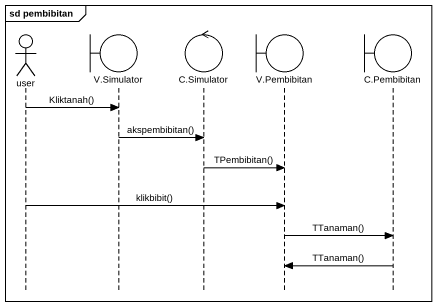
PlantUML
@startuml
mainframe sd pembibitan
hide footbox
actor user
boundary "V.Simulator" as V_Simulator
control "C.Simulator" as C_Simulator
boundary "V.Pembibitan" as V_Pembibitan
boundary "C.Pembibitan" as C_Pembibitan

user -> V_Simulator : Kliktanah()
V_Simulator -> C_Simulator : akspembibitan()
C_Simulator -> V_Pembibitan : TPembibitan()
user -> V_Pembibitan : klikbibit()
V_Pembibitan -> C_Pembibitan : TTanaman()
C_Pembibitan -> V_Pembibitan : TTanaman()
@enduml
